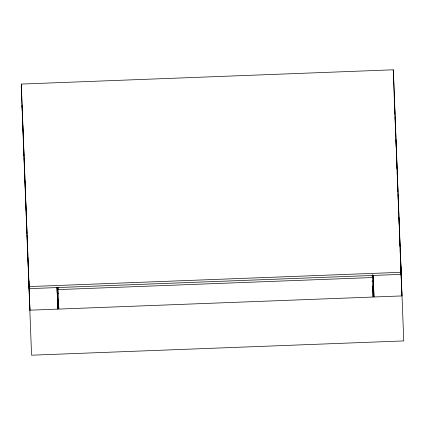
<?xml version="1.0" encoding="UTF-8"?>
<svg xmlns="http://www.w3.org/2000/svg" width="425" height="425" viewBox="0 0 425 425"><rect width="100%" height="100%" fill="white"/><g stroke="black" fill="none" stroke-linecap="round" stroke-linejoin="round"><path stroke-width="0.64" d="M21.293 84.076L393.247 69.806L401.11 274.375L29.155 288.644L21.293 84.076L21.367 86.142M29.081 286.578L401.035 272.308M57.258 293.192L58.469 293.149M372.172 281.111L373.384 281.068M57.274 293.664L58.485 293.617M372.194 281.584L373.4 281.541M372.247 286.2L373.575 286.152M57.417 299.179L58.74 299.131M372.353 287.098L373.676 287.05M58.852 300.294L57.524 300.342L57.864 309.118L29.947 310.186L28.751 279.145M372.327 288.267L373.649 288.219L373.989 296.99L401.901 295.922L400.807 266.502M57.492 301.245L58.82 301.192M372.428 289.165L373.75 289.112M58.491 301.208L58.793 309.081L373.06 297.027L372.231 274.869M394.188 95.328L394.469 102.685M394.623 106.579L394.899 113.942M395.027 117.172L395.308 124.536M395.462 128.424L395.739 135.787M395.893 139.676L396.174 147.039M396.302 150.269L396.61 158.217M396.737 161.527L397.014 168.884M397.168 172.778L397.449 180.142M397.577 183.372L397.88 191.314M398.007 194.623L398.289 201.987M398.443 205.881L398.719 213.238M398.873 217.133L399.155 224.496M399.282 227.726L399.564 235.089M399.712 238.977L399.994 246.341M400.148 250.235L400.43 257.592M400.557 260.822L401.901 295.922M373.155 275.097L373.607 287.05M372.242 274.922L372.342 277.546L58.076 289.6L58.002 287.635M372.757 289.154L373.06 297.027M57.03 287.226L57.481 299.179M22.307 111.658L22.079 105.623L22.158 107.684M22.387 113.565L22.743 122.915M22.817 124.817L23.173 134.167M23.226 135.49L23.582 144.76M23.662 146.662L24.018 156.012M24.092 157.919L24.448 167.264M24.528 169.171L24.857 177.857M24.932 179.764L25.288 189.114M25.367 191.016L25.723 200.366M25.797 202.273L26.132 210.959M26.207 212.867L26.562 222.211M26.642 224.118L26.998 233.468M27.073 235.37L27.402 244.056M27.482 245.963L27.837 255.313M27.912 257.215L28.268 266.565M28.348 268.473L28.677 277.158M400.711 260.87L400.966 267.952M393.699 78.954L393.438 71.868L403.75 340.919L31.562 355.194L21.25 86.142L21.51 93.229M393.247 69.806L393.322 71.873M373.198 275.442L373.989 296.99M373.182 275.363L373.687 289.117M57.991 287.571L58.793 309.081M57.072 287.571L57.864 309.118M57.056 287.486L57.561 301.245M28.852 280.766L29.947 310.186M28.523 275.145L28.783 282.232"/></g></svg>
